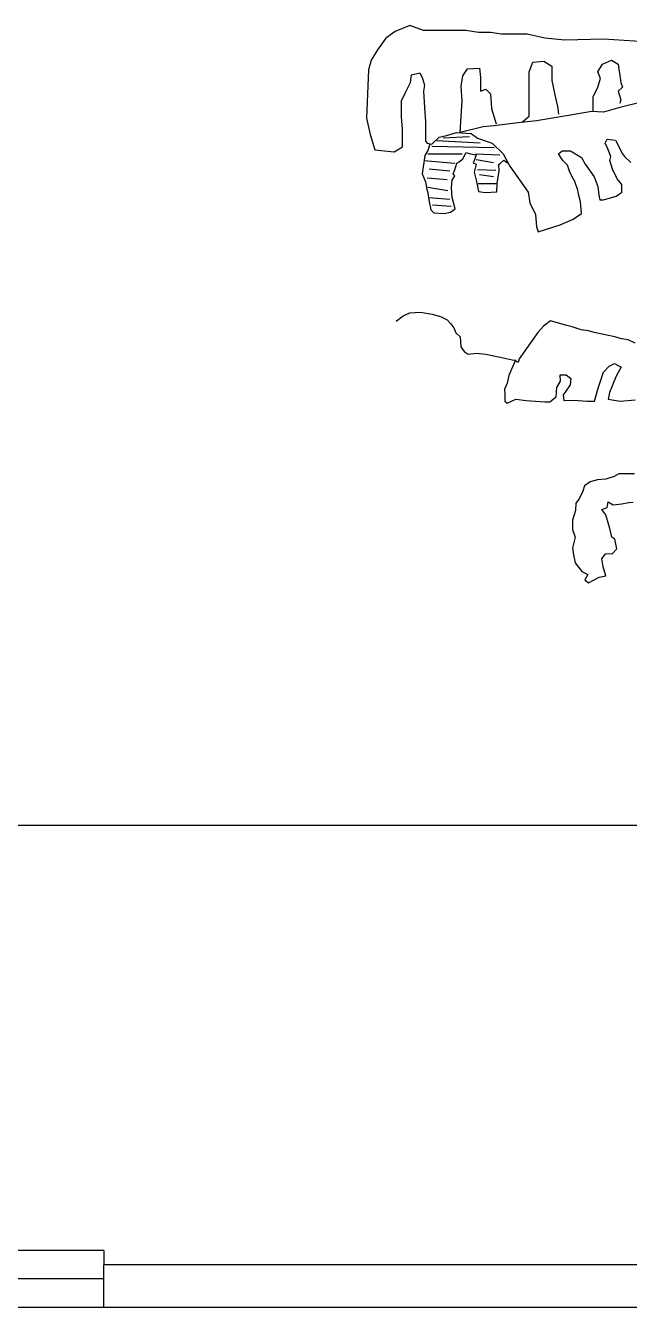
# Model space of a CAD drawing. Header units: metres. Extents: x -28 to 260, y 30 to 125.
# Drawn here: x 221 to 225.25, y 87.92 to 96.96 of the extents above; entities that cross this region are included whole.
import ezdxf

# ---------------------------------------------------------------- set-up
doc = ezdxf.new("R2010")
doc.units = ezdxf.units.M
doc.header["$LTSCALE"] = 0.01
doc.header["$MEASUREMENT"] = 0
for name, color, linetype in [('0.10', 2, 'Continuous'), ('0.18', 1, 'Continuous'), ('0.20', 7, 'Continuous'), ('ARBOL', 1, 'Continuous'), ('tierra', 9, 'Continuous')]:
    doc.layers.add(name, color=color, linetype=linetype)

# ---------------------------------------------------------------- blocks, each defined once
blk = doc.blocks.new('Palme2')
at = {"layer": 'ARBOL'}
for p, q in [((2.9633, 8.6692), (3.0413, 8.6827)), ((3.0413, 8.6827), (3.1255, 8.6827)), ((3.1255, 8.6827), (3.216, 8.6964)), ((3.216, 8.6964), (3.3195, 8.6964)), ((3.3195, 8.6964), (3.5135, 8.6964)), ((3.5135, 8.6964), (3.6107, 8.7302)), ((3.6107, 8.7302), (3.7142, 8.6895)), ((3.7142, 8.6895), (3.7792, 8.642)), ((1.9538, 8.6151), (2.2451, 8.6354)), ((2.2451, 8.6354), (2.517, 8.6285)), ((2.517, 8.6285), (2.6591, 8.642)), ((2.6591, 8.642), (2.7823, 8.6692)), ((2.7823, 8.6692), (2.9633, 8.6692)), ((3.7792, 8.642), (3.8375, 8.5606)), ((3.8375, 8.5606), (3.8827, 8.4861)), ((2.1416, 8.4589), (2.1218, 8.3299)), ((2.1868, 8.4861), (2.1416, 8.4589)), ((2.2513, 8.4589), (2.1868, 8.4861)), ((2.284, 8.4044), (2.2513, 8.4589)), ((2.2643, 8.3571), (2.284, 8.4044)), ((2.6658, 8.4792), (2.6075, 8.4451)), ((2.6075, 8.4451), (2.6075, 8.4044)), ((2.6075, 8.4044), (2.6075, 8.3434)), ((2.7433, 8.4723), (2.6658, 8.4792)), ((2.7693, 8.4044), (2.7433, 8.4723)), ((2.7693, 8.3571), (2.7693, 8.4044)), ((3.1188, 8.4316), (3.1125, 8.3637)), ((3.203, 8.4247), (3.1188, 8.4316)), ((3.2353, 8.3775), (3.203, 8.4247)), ((3.8827, 8.4861), (3.902, 8.4182)), ((3.902, 8.4182), (3.915, 8.0789)), ((2.1218, 8.3299), (2.1093, 8.2958)), ((2.284, 8.2958), (2.2643, 8.3571)), ((2.6075, 8.3434), (2.5883, 8.2416)), ((2.7693, 8.194), (2.7693, 8.3571)), ((3.1125, 8.3637), (3.1125, 8.2892)), ((3.2483, 8.3027), (3.2353, 8.3775)), ((3.5202, 8.3571), (3.5072, 8.3096)), ((3.5395, 8.3978), (3.5202, 8.3571)), ((3.5977, 8.384), (3.5395, 8.3978)), ((3.6045, 8.3299), (3.5977, 8.384)), ((3.643, 8.2551), (3.6045, 8.3299)), ((2.1093, 8.2958), (2.1416, 8.2689)), ((2.1416, 8.2689), (2.1218, 8.2078)), ((2.3163, 8.2282), (2.284, 8.2958)), ((2.3163, 8.1261), (2.3163, 8.2282)), ((2.5883, 8.2416), (2.5686, 8.1603)), ((3.0413, 8.2485), (3.0345, 8.1465)), ((3.0735, 8.2823), (3.0413, 8.2485)), ((3.1125, 8.2689), (3.0735, 8.2823)), ((3.1125, 8.2892), (3.1125, 8.2689)), ((3.242, 8.2009), (3.2483, 8.3027)), ((3.5072, 8.3096), (3.5135, 8.2689)), ((3.5135, 8.2689), (3.5072, 8.1534)), ((3.669, 8.2009), (3.643, 8.2551)), ((1.9861, 8.1875), (2.1286, 8.1534)), ((2.1218, 8.2078), (2.1286, 8.1806)), ((2.1286, 8.1534), (2.2451, 8.1196)), ((2.5686, 8.1603), (2.5623, 8.1058)), ((2.7693, 8.0923), (2.7693, 8.194)), ((3.0345, 8.1465), (3.0023, 8.0382)), ((3.2545, 7.9768), (3.242, 8.2009)), ((3.5072, 8.1534), (3.5005, 8.0516)), ((3.669, 8.0854), (3.669, 8.2009)), ((2.2451, 8.1196), (2.3293, 8.1261)), ((2.3293, 8.1261), (2.478, 8.0992)), ((2.478, 8.0992), (2.7173, 8.0585)), ((2.7173, 8.0585), (2.8468, 8.0447)), ((2.8145, 8.0516), (2.7693, 8.0923)), ((2.8468, 8.0447), (3.0153, 8.0244)), ((3.5005, 8.0516), (3.5005, 7.9158)), ((3.6627, 8.004), (3.669, 8.0854)), ((3.915, 8.0789), (3.889, 7.9634)), ((3.0153, 8.0244), (3.0928, 8.0175)), ((3.0928, 8.0175), (3.2545, 7.9768)), ((3.177, 7.9703), (3.1318, 7.9361)), ((3.2805, 7.9768), (3.177, 7.9703)), ((3.3518, 7.9565), (3.2805, 7.9768)), ((3.4037, 7.943), (3.3518, 7.9565)), ((3.6627, 7.8751), (3.6627, 8.004)), ((3.889, 7.9634), (3.8567, 7.8547)), ((2.1608, 7.9227), (2.1093, 7.8275)), ((2.2191, 7.9296), (2.1608, 7.9227)), ((2.1931, 7.8072), (2.2128, 7.8616)), ((2.2128, 7.8616), (2.2321, 7.9023)), ((2.2321, 7.9023), (2.2191, 7.9296)), ((3.0283, 7.9023), (2.9507, 7.8275)), ((3.0144, 7.8678), (3.4548, 7.8778)), ((3.1318, 7.9361), (3.0283, 7.9023)), ((3.1139, 7.9027), (3.4216, 7.9176)), ((3.1895, 7.9473), (3.3742, 7.9373)), ((3.4553, 7.8954), (3.4037, 7.943)), ((3.488, 7.9023), (3.4553, 7.8954)), ((3.4699, 7.8953), (3.4842, 7.8504)), ((3.5005, 7.9158), (3.488, 7.9023)), ((3.721, 7.8413), (3.6627, 7.8751)), ((2.0963, 7.8072), (2.051, 7.7665)), ((2.1093, 7.8275), (2.0963, 7.8072)), ((2.1801, 7.7189), (2.1998, 7.7803)), ((2.1998, 7.7803), (2.1931, 7.8072)), ((2.4005, 7.8006), (2.3745, 7.753)), ((2.478, 7.8478), (2.4005, 7.8006)), ((2.5363, 7.8478), (2.478, 7.8478)), ((2.4973, 7.7461), (2.53, 7.7803)), ((2.53, 7.7803), (2.5623, 7.8275)), ((2.5623, 7.8275), (2.5363, 7.8478)), ((2.9507, 7.8275), (2.905, 7.7396)), ((2.946, 7.7819), (2.9204, 7.7638)), ((2.9716, 7.7609), (2.946, 7.7819)), ((2.9762, 7.8181), (3.1471, 7.8232)), ((3.019, 7.7635), (3.142, 7.7835)), ((3.1823, 7.8265), (3.1425, 7.8206)), ((3.1425, 7.8206), (3.1538, 7.7848)), ((3.1538, 7.7848), (3.1626, 7.7638)), ((3.2138, 7.8355), (3.1823, 7.8265)), ((3.2365, 7.7906), (3.2138, 7.8355)), ((3.2621, 7.7699), (3.2365, 7.7906)), ((3.2415, 7.8232), (3.4834, 7.8232)), ((3.2793, 7.7609), (3.2621, 7.7699)), ((3.2936, 7.7586), (3.5119, 7.7783)), ((3.4842, 7.8504), (3.5044, 7.8145)), ((3.5044, 7.8145), (3.5241, 7.6862)), ((3.8567, 7.8547), (3.721, 7.8413)), ((2.1478, 7.6513), (2.1801, 7.7189)), ((2.3745, 7.753), (2.3096, 7.6647)), ((2.4651, 7.6647), (2.4843, 7.7054)), ((2.4843, 7.7054), (2.4973, 7.7461)), ((2.905, 7.7396), (2.7756, 7.5561)), ((2.9829, 7.7518), (2.9716, 7.7609)), ((2.9804, 7.7072), (2.9829, 7.7518)), ((2.9947, 7.6174), (2.9804, 7.7072)), ((3.0047, 7.7088), (3.1328, 7.714)), ((3.1567, 7.6982), (3.1395, 7.6323)), ((3.1626, 7.7638), (3.1425, 7.7547)), ((3.1425, 7.7547), (3.1567, 7.6982)), ((3.2936, 7.713), (3.2793, 7.7609)), ((3.3049, 7.6862), (3.2936, 7.713)), ((3.2936, 7.6714), (3.3049, 7.6862)), ((3.3268, 7.704), (3.4737, 7.7189)), ((3.5241, 7.6862), (3.4985, 7.6294)), ((2.1156, 7.6106), (2.1478, 7.6513)), ((2.1156, 7.5561), (2.1156, 7.6106)), ((2.284, 7.5968), (2.2773, 7.5358)), ((2.3096, 7.6647), (2.284, 7.5968)), ((2.4261, 7.5696), (2.4458, 7.631)), ((2.4458, 7.631), (2.4651, 7.6647)), ((2.9972, 7.5576), (2.9947, 7.6174)), ((3.0001, 7.6145), (3.1282, 7.6145)), ((3.019, 7.6643), (3.1185, 7.6791)), ((3.1395, 7.6323), (3.1257, 7.5609)), ((3.3104, 7.6413), (3.2936, 7.6714)), ((3.3163, 7.5877), (3.3104, 7.6413)), ((3.341, 7.5647), (3.4834, 7.5896)), ((3.3461, 7.6442), (3.488, 7.6542)), ((3.4985, 7.6294), (3.4901, 7.5757)), ((2.1545, 7.5289), (2.1156, 7.5561)), ((2.2451, 7.502), (2.1545, 7.5289)), ((2.271, 7.502), (2.2451, 7.502)), ((2.2773, 7.5358), (2.271, 7.502)), ((2.4068, 7.4882), (2.4198, 7.5427)), ((2.4198, 7.5427), (2.4261, 7.5696)), ((2.7756, 7.5561), (2.763, 7.4816)), ((3.0799, 7.5547), (2.9972, 7.5576)), ((3.1257, 7.5609), (3.0799, 7.5547)), ((3.2907, 7.4384), (3.3104, 7.5189)), ((3.3104, 7.5189), (3.3163, 7.5877)), ((3.3268, 7.5053), (3.4787, 7.5153)), ((3.4813, 7.5337), (3.4729, 7.4891)), ((3.4842, 7.5547), (3.4813, 7.5337)), ((3.4901, 7.5757), (3.4842, 7.5547)), ((2.4005, 7.4068), (2.4068, 7.4882)), ((2.763, 7.4816), (2.724, 7.3999)), ((3.3221, 7.4145), (3.2907, 7.4384)), ((3.3175, 7.4555), (3.4502, 7.4656)), ((3.3675, 7.4055), (3.3221, 7.4145)), ((3.4414, 7.4116), (3.3675, 7.4055)), ((3.4615, 7.4323), (3.4414, 7.4116)), ((3.4729, 7.4891), (3.4615, 7.4323)), ((2.4588, 7.3661), (2.4005, 7.4068)), ((2.5493, 7.3254), (2.4588, 7.3661)), ((2.7048, 7.2779), (2.5493, 7.3254)), ((2.724, 7.3999), (2.7173, 7.312)), ((2.7173, 7.312), (2.7048, 7.2779)), ((3.4527, 6.6969), (3.3939, 6.6798)), ((3.5358, 6.7095), (3.4527, 6.6969)), ((3.6089, 6.7069), (3.5358, 6.7095)), ((3.6563, 6.6846), (3.6089, 6.7069)), ((2.4023, 6.5864), (2.4653, 6.6068)), ((2.4653, 6.6068), (2.5119, 6.6181)), ((2.5119, 6.6181), (2.6189, 6.6497)), ((2.6189, 6.6497), (2.668, 6.6122)), ((2.668, 6.6122), (2.7067, 6.5664)), ((3.2995, 6.6003), (3.2852, 6.5657)), ((3.3205, 6.6274), (3.2995, 6.6003)), ((3.3465, 6.6575), (3.3205, 6.6274)), ((3.3939, 6.6798), (3.3465, 6.6575)), ((3.7059, 6.6475), (3.6563, 6.6846)), ((2.0215, 6.4917), (2.071, 6.5147)), ((2.071, 6.5147), (2.1176, 6.5234)), ((2.1176, 6.5234), (2.1642, 6.5376)), ((2.1642, 6.5376), (2.2545, 6.5547)), ((2.2545, 6.5547), (2.3095, 6.5664)), ((2.3095, 6.5664), (2.3502, 6.578)), ((2.3502, 6.578), (2.4023, 6.5864)), ((2.7067, 6.5664), (2.8381, 6.3825)), ((3.2545, 6.536), (3.2495, 6.4665)), ((3.2852, 6.5657), (3.2545, 6.536)), ((3.1408, 6.4219), (3.0749, 6.4145)), ((3.1975, 6.4145), (3.1408, 6.4219)), ((3.226, 6.4342), (3.1975, 6.4145)), ((3.2495, 6.4665), (3.226, 6.4342)), ((2.1672, 6.3483), (2.1206, 6.3224)), ((2.2054, 6.3308), (2.1672, 6.3483)), ((2.2436, 6.2879), (2.2054, 6.3308)), ((2.8381, 6.3825), (2.8465, 6.3567)), ((2.8465, 6.3567), (2.8683, 6.3683)), ((2.888, 6.3748), (2.8595, 6.3722)), ((2.8683, 6.3683), (2.912, 6.2646)), ((2.9733, 6.3945), (2.888, 6.3748)), ((3.0749, 6.4145), (2.9733, 6.3945)), ((2.1206, 6.3224), (2.1558, 6.2591)), ((2.1558, 6.2591), (2.1806, 6.1958)), ((2.2822, 6.1757), (2.2436, 6.2879)), ((2.5068, 6.2678), (2.4737, 6.242)), ((2.4737, 6.242), (2.4791, 6.1987)), ((2.5505, 6.2678), (2.5068, 6.2678)), ((2.548, 6.2245), (2.5505, 6.2678)), ((2.912, 6.2646), (2.9233, 6.2103)), ((2.1806, 6.1958), (2.2024, 6.1441)), ((2.2024, 6.1441), (2.2108, 6.0982)), ((2.3066, 6.084), (2.2822, 6.1757)), ((2.4791, 6.1987), (2.5148, 6.147)), ((2.5148, 6.147), (2.5286, 6.1269)), ((2.5723, 6.1786), (2.548, 6.2245)), ((2.5778, 6.1127), (2.5723, 6.1786)), ((2.9233, 6.2103), (2.9422, 6.167)), ((2.9422, 6.167), (2.9397, 6.1299)), ((2.126, 6.084), (2.0219, 6.0924)), ((2.2108, 6.0982), (2.126, 6.084)), ((2.3561, 6.084), (2.3066, 6.084)), ((2.4548, 6.0895), (2.3561, 6.084)), ((2.5232, 6.0869), (2.4548, 6.0895)), ((2.5286, 6.1269), (2.5232, 6.0869)), ((2.6219, 6.0782), (2.5778, 6.1127)), ((2.6575, 6.0782), (2.6219, 6.0782)), ((2.7889, 6.0869), (2.6575, 6.0782)), ((2.8628, 6.0982), (2.7889, 6.0869)), ((2.9233, 6.0694), (2.8628, 6.0982)), ((2.9397, 6.084), (2.9233, 6.0694)), ((2.9397, 6.1299), (2.9397, 6.084)), ((2.0248, 5.5699), (2.0714, 5.5699)), ((2.0714, 5.5699), (2.1369, 5.5699)), ((2.1369, 5.5699), (2.1701, 5.5525)), ((2.1701, 5.5525), (2.2276, 5.5324)), ((2.2276, 5.5324), (2.2877, 5.5295)), ((2.2877, 5.5295), (2.3372, 5.5153)), ((2.3372, 5.5153), (2.3783, 5.4866)), ((2.3783, 5.4866), (2.3893, 5.4491)), ((2.3893, 5.4491), (2.4166, 5.3945)), ((2.066, 5.3686), (2.0358, 5.3715)), ((2.1151, 5.3602), (2.066, 5.3686)), ((2.1756, 5.3515), (2.1151, 5.3602)), ((2.2113, 5.3744), (2.1756, 5.3515)), ((2.2192, 5.3344), (2.2113, 5.3744)), ((2.2549, 5.3198), (2.2192, 5.3344)), ((2.4166, 5.3945), (2.4384, 5.3631)), ((2.4384, 5.3631), (2.4413, 5.3114)), ((2.2003, 5.1848), (2.2276, 5.2827)), ((2.2276, 5.2827), (2.2549, 5.3198)), ((2.4413, 5.3114), (2.4632, 5.2452)), ((2.4632, 5.2452), (2.4632, 5.1793)), ((2.1865, 5.1247), (2.2003, 5.1848)), ((2.4632, 5.1793), (2.4438, 5.1247)), ((2.1508, 5.0413), (2.1647, 5.1102)), ((2.1647, 5.1102), (2.1865, 5.1247)), ((2.4438, 5.1247), (2.4632, 5.0497)), ((2.181, 5.0097), (2.1508, 5.0413)), ((2.2301, 5.0068), (2.181, 5.0097)), ((2.2549, 4.9722), (2.2301, 5.0068)), ((2.2469, 4.915), (2.2549, 4.9722)), ((2.4548, 5.0009), (2.4438, 4.9434)), ((2.4632, 5.0497), (2.4548, 5.0009)), ((2.2276, 4.8517), (2.2469, 4.915)), ((2.3972, 4.8833), (2.3536, 4.8604)), ((2.4438, 4.9434), (2.3972, 4.8833)), ((2.2742, 4.8429), (2.2276, 4.8517)), ((2.3511, 4.8029), (2.2742, 4.8429)), ((2.3754, 4.8229), (2.3511, 4.8029)), ((2.3536, 4.8604), (2.3754, 4.8229))]:
    blk.add_line(p, q, dxfattribs=at)

msp = doc.modelspace()

# ---------------------------------------------------------------- linework, layer by layer
at = {"layer": '0.10'}
msp.add_line((219.0485, 91.3227), (229.1699, 91.3227), dxfattribs=at)
at = {"layer": '0.18'}
for p, q in [((221.5485, 88.3227), (219.0485, 88.3227)), ((221.5485, 88.3227), (221.5485, 88.2227)), ((221.5485, 88.1227), (219.0485, 88.1227))]:
    msp.add_line(p, q, dxfattribs=at)
at = {"layer": '0.20'}
for p in [(229.6321, 88.2227), (221.5485, 87.9227)]:
    msp.add_line(p, (221.5485, 88.2227), dxfattribs=at)
at = {"layer": 'tierra'}
msp.add_line((246.4736, 87.9227), (197.4735, 87.9227), dxfattribs=at)

# ---------------------------------------------------------------- block references
at = {"layer": '0.18', "xscale": -1}
msp.add_blockref('Palme2', (227.3154, 88.2271), dxfattribs=at)

doc.saveas('drawing.dxf')
